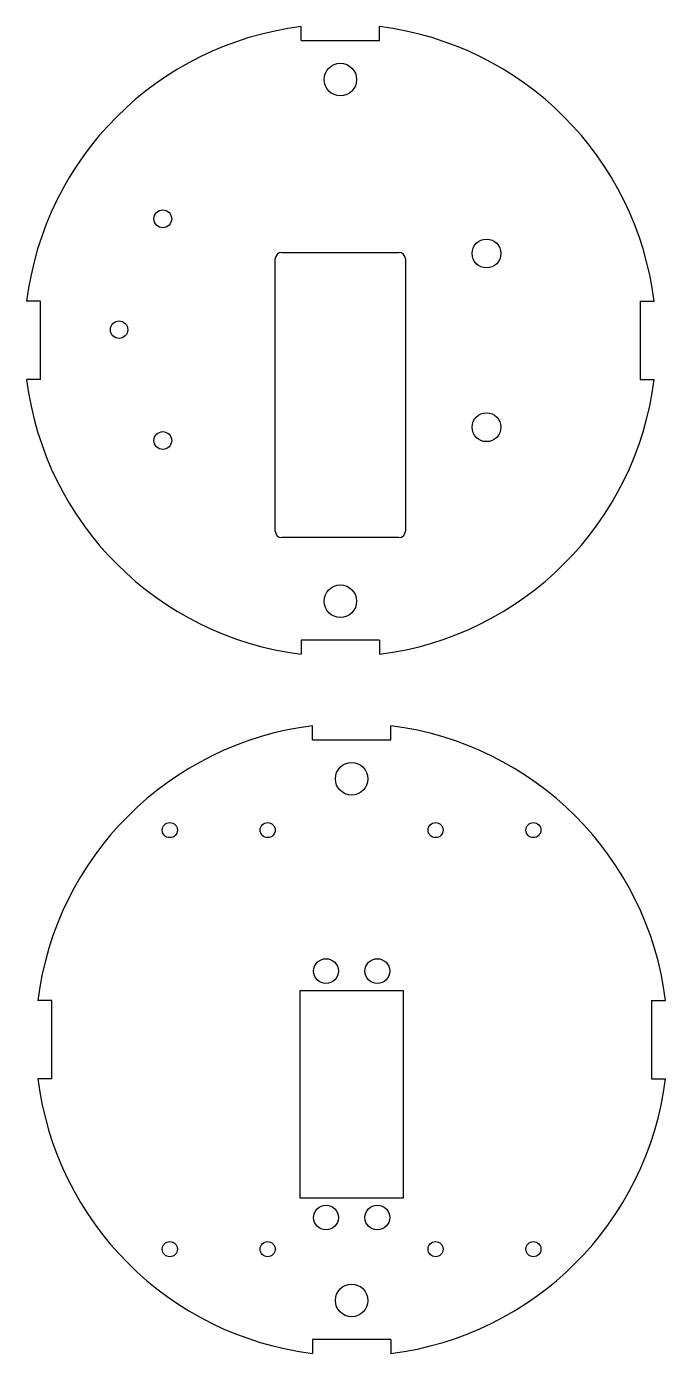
# Model space of a CAD drawing. Header units: millimetres. Extents: x 12 to 136, y 19 to 277.
import ezdxf

# ---------------------------------------------------------------- set-up
doc = ezdxf.new("R2010")
doc.units = ezdxf.units.MM

msp = doc.modelspace()

# ---------------------------------------------------------------- linework, layer by layer
at = {"color": 7, "linetype": 'Continuous', "lineweight": 25}
for p, q in [((65.3, 274.65), (65.3, 277.35)), ((80.54, 274.65), (80.54, 277.35)), ((65.3, 274.65), (80.54, 274.65)), ((61.52, 233.35), (84.32, 233.35)), ((60.25, 179.08), (60.25, 232.08)), ((85.59, 232.08), (85.59, 179.08)), ((14.5, 223.85), (11.8, 223.85)), ((14.5, 208.61), (14.5, 223.85)), ((131.34, 223.85), (131.34, 208.61)), ((131.34, 223.85), (134.04, 223.85)), ((14.5, 208.61), (11.8, 208.61)), ((131.34, 208.61), (134.04, 208.61)), ((84.32, 177.81), (61.52, 177.81)), ((80.54, 157.81), (65.3, 157.81)), ((65.3, 157.81), (65.3, 155.11)), ((80.54, 157.81), (80.54, 155.11)), ((67.5, 138.46), (67.5, 141.16)), ((82.74, 138.46), (82.74, 141.16)), ((67.5, 138.46), (82.74, 138.46)), ((85.22, 89.54), (65.02, 89.54)), ((65.02, 89.54), (65.02, 49.24)), ((85.22, 49.24), (85.22, 89.54)), ((16.7, 87.66), (14, 87.66)), ((16.7, 72.42), (16.7, 87.66)), ((133.54, 87.66), (136.24, 87.66)), ((133.54, 87.66), (133.54, 72.42)), ((16.7, 72.42), (14, 72.42)), ((133.54, 72.42), (136.24, 72.42)), ((65.02, 49.24), (85.22, 49.24)), ((67.5, 21.62), (67.5, 18.92)), ((82.74, 21.62), (67.5, 21.62)), ((82.74, 21.62), (82.74, 18.92))]:
    msp.add_line(p, q, dxfattribs=at)
for centre, radius in [((72.92, 267.03), 3.17), ((72.92, 267.03), 3.17), ((38.34, 239.9), 1.73), ((38.34, 239.9), 1.73), ((101.39, 233.14), 2.81), ((101.39, 233.14), 2.81), ((29.83, 218.31), 1.7), ((29.83, 218.31), 1.7), ((101.39, 199.31), 2.81), ((101.39, 199.31), 2.81), ((38.34, 196.72), 1.73), ((38.34, 196.72), 1.73), ((72.92, 165.43), 3.17), ((72.92, 165.43), 3.17), ((75.12, 130.84), 3.17), ((75.12, 130.84), 3.17), ((39.71, 120.85), 1.47), ((39.71, 120.85), 1.47), ((58.76, 120.85), 1.47), ((58.76, 120.85), 1.47), ((91.47, 120.85), 1.47), ((91.47, 120.85), 1.47), ((110.52, 120.85), 1.47), ((110.52, 120.85), 1.47), ((70.12, 93.39), 2.41), ((70.12, 93.39), 2.41), ((80.12, 93.39), 2.41), ((80.12, 93.39), 2.41), ((70.12, 45.39), 2.41), ((70.12, 45.39), 2.41), ((80.12, 45.39), 2.41), ((80.12, 45.39), 2.41), ((39.71, 39.23), 1.47), ((39.71, 39.23), 1.47), ((58.76, 39.23), 1.47), ((58.76, 39.23), 1.47), ((91.47, 39.23), 1.47), ((91.47, 39.23), 1.47), ((110.52, 39.23), 1.47), ((110.52, 39.23), 1.47), ((75.12, 29.24), 3.17), ((75.12, 29.24), 3.17)]:
    msp.add_circle(centre, radius, dxfattribs=at)
for centre, radius, start, end in [((72.92, 216.23), 61.59, 97.1063, 172.8937), ((72.92, 216.23), 61.59, 97.1063, 172.8937), ((72.92, 216.23), 61.59, 7.1063, 82.8937), ((72.92, 216.23), 61.59, 7.1063, 82.8937), ((61.52, 232.08), 1.27, 90, 180), ((61.52, 232.08), 1.27, 90, 180), ((84.32, 232.08), 1.27, 0, 90), ((84.32, 232.08), 1.27, 0, 90), ((72.92, 216.23), 61.59, 187.1063, 262.8937), ((72.92, 216.23), 61.59, 187.1063, 262.8937), ((72.92, 216.23), 61.59, 277.1063, 352.8937), ((72.92, 216.23), 61.59, 277.1063, 352.8937), ((61.52, 179.08), 1.27, 180, 270), ((61.52, 179.08), 1.27, 180, 270), ((84.32, 179.08), 1.27, 270, 0), ((84.32, 179.08), 1.27, 270, 0), ((75.12, 80.04), 61.59, 97.1063, 172.8937), ((75.12, 80.04), 61.59, 97.1063, 172.8937), ((75.12, 80.04), 61.6, 7.1063, 82.8937), ((75.12, 80.04), 61.6, 7.1063, 82.8937), ((75.12, 80.04), 61.59, 187.1063, 262.8937), ((75.12, 80.04), 61.59, 187.1063, 262.8937), ((75.12, 80.04), 61.6, 277.1063, 352.8937), ((75.12, 80.04), 61.6, 277.1063, 352.8937)]:
    msp.add_arc(centre, radius, start, end, dxfattribs=at)

doc.saveas('drawing.dxf')
